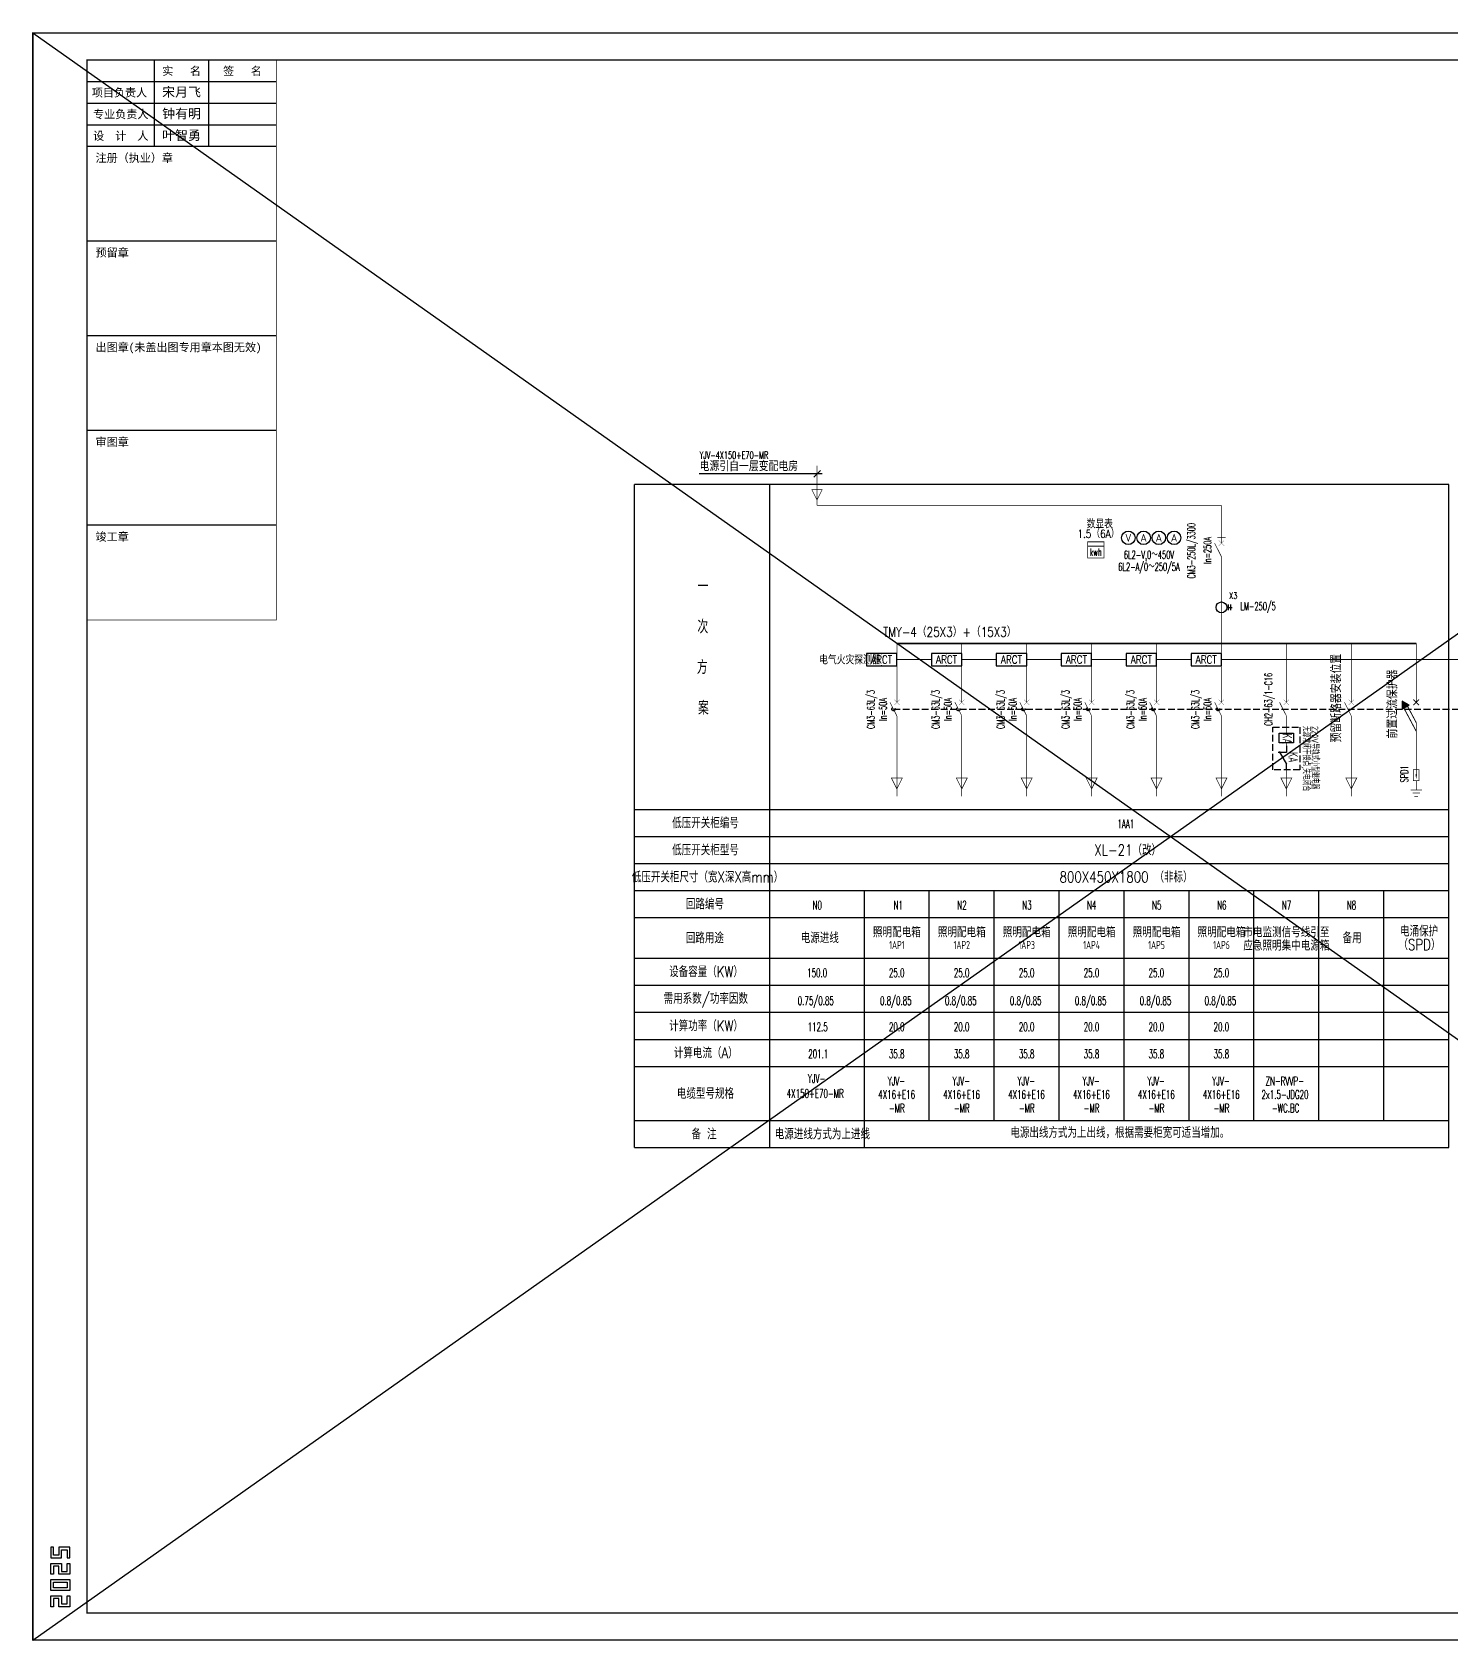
# Model space of a CAD drawing. Extents: x -1396510 to 1250330, y -1892470 to 1623980.
# Drawn here: x -891705 to -839261, y -1361575 to -1302125 of the extents above; entities that cross this region are included whole.
import ezdxf
from ezdxf.enums import TextEntityAlignment as Align

# ---------------------------------------------------------------- set-up
doc = ezdxf.new("R2010")
doc.units = 0
doc.header["$LTSCALE"] = 1000
doc.header["$MEASUREMENT"] = 0
for name, pattern in [('1#标准层核心筒$0$ADE户型核心筒-标准层$0$DASH', [0.35, 0.25, -0.1]), ('CONTINOUS', [0]), ('DASH', [0.35, 0.25, -0.1])]:
    doc.linetypes.add(name, pattern=pattern)
doc.layers.get('Defpoints').update_dxf_attribs({"color": 210})
for name, color, linetype in [('-DS 电气', 130, 'Continuous'), ('0-cxFrame', 155, 'Continuous'), ('DIM1', 3, 'Continuous'), ('PUB_TEXT', 7, 'Continuous'), ('qianming', 155, 'Continuous'), ('TEL_TEXT', 7, 'Continuous'), ('电气系统图', 7, 'Continuous')]:
    doc.layers.add(name, color=color, linetype=linetype)
doc.layers.add('0-cxText', color=131, linetype='Continuous', lineweight=25)
doc.layers.add('A-云线2', color=3, linetype='Continuous', plot=False)
doc.styles.add('_TCH_LABEL', font='COMPLEX', dxfattribs={"bigfont": 'GBCBIG'})
doc.styles.add('_TEL_DIM', font='SIMPLEX', dxfattribs={"width": 0.8, "height": 3.5, "bigfont": 'HZTXT'})
doc.styles.add('cx_biaoti', font='')
doc.styles.add('cx_tuming', font='simhei.ttf')
doc.styles.add('cx_tuqian1', font='')
doc.styles.add('GPS', font='gbenor.shx', dxfattribs={"width": 0.8, "bigfont": 'gbcbig.shx'})
doc.styles.add('ROMANS', font='romans.shx')
doc.styles.add('SYS', font='txt', dxfattribs={"width": 0.7})
doc.styles.add('TS', font='tssdeng.shx', dxfattribs={"width": 0.9, "bigfont": 'tssdchn.shx'})
doc.styles.add('图框宋体', font='', dxfattribs={"width": 0.75})
doc.styles.add('黑体', font='simhei.ttf', dxfattribs={"height": 12})
doc.styles.get('cx_biaoti').set_extended_font_data('SimSun')
doc.styles.get('cx_tuqian1').set_extended_font_data('SimSun')
doc.styles.get('图框宋体').set_extended_font_data('SimSun')

# ---------------------------------------------------------------- blocks, each defined once
blk = doc.blocks.new('zjcx_lan_xinxi(Dragon)')
for p, q in [((7000, -3200), (0, -3200)), ((7000, -6700), (0, -6700)), ((7000, -10200), (0, -10200)), ((7000, -13700), (0, -13700)), ((7000, -17200), (0, -17200))]:
    blk.add_line(p, q)
at = {"const_width": 25}
blk.add_lwpolyline([(0, -20700), (7000, -20700), (7000, 0), (0, 0)], close=True, dxfattribs=at)
for points in [[(2500, -3200), (2500, 0)], [(4500, -3200), (4500, 0)], [(0, -800), (7000, -800)], [(0, -1600), (7000, -1600)], [(0, -2400), (7000, -2400)]]:
    blk.add_lwpolyline(points)
for points in [[(7000, -3200), (7000, 0)], [(0, -3200), (7000, -3200)], [(0, -20700), (7000, -20700), (7000, -3200)], [(0, -20700), (7000, -20700)]]:
    blk.add_lwpolyline(points, dxfattribs=at)
at = {"style": '图框宋体'}
for s, p in [('实   名', (3500, -400)), ('签   名', (5750, -400)), ('项目负责人', (1204, -1200)), ('专业负责人', (1250, -2000)), ('设  计  人', (1250, -2800))]:
    blk.add_text(s, height=300, dxfattribs=at).set_placement(p, align=Align.MIDDLE)
for s, p in [('注册（执业）章', (318, -3771)), ('预留章', (318, -7271)), ('出图章(未盖出图专用章本图无效)', (318, -10771)), ('审图章', (318, -14271)), ('竣工章', (318, -17771))]:
    blk.add_text(s, height=300, dxfattribs=at).set_placement(p)
blk = doc.blocks.new('T-信息(Dragon)')
at = {"layer": '0-cxFrame'}
blk.add_blockref('zjcx_lan_xinxi(Dragon)', (0, 0), dxfattribs=at)
at = {"layer": 'qianming', "color": 3, "style": 'cx_biaoti'}
for s, p in [('宋月飞', (3497, -1185)), ('钟有明', (3497, -1985)), ('叶智勇', (3497, -2785))]:
    blk.add_text(s, height=350, dxfattribs=at).set_placement(p, align=Align.MIDDLE_CENTER)
blk = doc.blocks.new('TK22.A1 L(Dragon)')
at = {"layer": '0-cxFrame', "color": 7, "const_width": 0.5}
blk.add_lwpolyline([(0, 0), (-841, 0), (-841, 594), (0, 594)], close=True, dxfattribs=at)
at = {"layer": '0-cxFrame', "const_width": 0.5}
blk.add_lwpolyline([(-80, 10), (-821, 10), (-821, 584), (-80, 584)], close=True, dxfattribs=at)
at = {"layer": 'Defpoints', "color": 2}
for points in [[(-833.37, 34.37), (-834.37, 34.37), (-834.37, 30.37), (-830.37, 30.37), (-830.37, 33.37), (-828.37, 33.37), (-828.37, 30.37), (-827.37, 30.37), (-827.37, 34.37), (-831.37, 34.37), (-831.37, 31.37), (-833.37, 31.37), (-833.37, 34.37)], [(-833.37, 24.37), (-834.37, 24.37), (-834.37, 28.37), (-830.37, 28.37), (-830.37, 25.37), (-828.37, 25.37), (-828.37, 28.37), (-827.37, 28.37), (-827.37, 24.37), (-831.37, 24.37), (-831.37, 27.37), (-833.37, 27.37), (-833.37, 24.37)], [(-833.37, 12.37), (-834.37, 12.37), (-834.37, 16.37), (-830.37, 16.37), (-830.37, 13.37), (-828.37, 13.37), (-828.37, 16.37), (-827.37, 16.37), (-827.37, 12.37), (-831.37, 12.37), (-831.37, 15.37), (-833.37, 15.37), (-833.37, 12.37)]]:
    blk.add_lwpolyline(points, dxfattribs=at)
for points in [[(-834.37, 18.37), (-834.37, 22.37), (-827.37, 22.37), (-827.37, 18.37)], [(-833.37, 19.37), (-833.37, 21.37), (-828.37, 21.37), (-828.37, 19.37)]]:
    blk.add_lwpolyline(points, close=True, dxfattribs=at)
at = {"layer": '0-cxFrame', "xscale": 0.01, "yscale": 0.01, "zscale": 0.01}
blk.add_blockref('T-信息(Dragon)', (-821, 584), dxfattribs=at)
at = {"style": '黑体', "flags": 4}
blk.add_attdef('图幅', text='', height=3.3, dxfattribs=at).set_placement((-40, 3), align=Align.RIGHT)
at = {"layer": '0-cxText', "flags": 4}
for tag, height, style, p in [('建设单位', 3.5, 'cx_tuming', (-45, 240)), ('项目名称', 3.5, 'cx_tuming', (-45, 210)), ('子项名称', 3.5, 'cx_tuming', (-45, 180)), ('工程编号', 3.3, 'cx_tuqian1', (-35, 165)), ('图名1', 3.5, 'cx_tuming', (-45, 87)), ('图名2', 3.5, 'cx_tuming', (-45, 79)), ('图名3', 3.5, 'cx_tuming', (-45, 71)), ('出图日期', 3.3, 'cx_tuqian1', (-39, 60)), ('专业', 3.3, 'cx_tuqian1', (-55, 52)), ('图号', 3.3, 'cx_tuqian1', (-55, 44)), ('版次', 3.3, 'cx_tuqian1', (-20, 44))]:
    blk.add_attdef(tag, text='', height=height, dxfattribs=dict(at, style=style)).set_placement(p, align=Align.MIDDLE)
at = {"layer": 'Defpoints', "color": 6, "flags": 4}
for tag, height, style, p in [('tufu', 3.3, '黑体', (-12, 12)), ('dwfname', 4, 'cx_tuqian1', (-80, 3))]:
    blk.add_attdef(tag, text='', height=height, dxfattribs=dict(at, style=style)).set_placement(p, align=Align.RIGHT)
blk = doc.blocks.new('1107AA')
at = {"color": 3, "linetype": 'CONTINOUS'}
for points, const_width in [([(0, 0), (0, -3.75)], 0.3), ([(0, -10), (-3.16, -3.75)], 0.3), ([(1.25, -2.5), (-1.25, -5)], 0.1), ([(-1.25, -2.5), (1.25, -5)], 0.1), ([(0, -12.5), (0, -10)], 0.3)]:
    blk.add_lwpolyline(points, dxfattribs=dict(at, const_width=const_width))
at = {"color": 1, "linetype": 'CONTINOUS', "style": 'ROMANS', "width": 0.7, "flags": 8}
blk.add_attdef('QF10', (3.75, -7.5), '', height=2.5, dxfattribs=at)
blk = doc.blocks.new('S-370')
at = {"color": 3, "linetype": 'Continuous'}
blk.add_line((2.5, -6.25), (5, -6.25), dxfattribs=at)
at = {"color": 3, "linetype": 'Continuous', "const_width": 0.3}
blk.add_lwpolyline([(0, 0), (0, -12.5)], dxfattribs=at)
at = {"color": 3, "linetype": 'Continuous'}
blk.add_circle((0, -6.25), 2.5, dxfattribs=at)
at = {"layer": 'DIM1', "color": 4, "linetype": 'Continuous', "style": 'SYS', "width": 0.7, "flags": 1}
for tag in ['XYVALUE', 'VALUE']:
    blk.add_attdef(tag, text='', height=0.02, dxfattribs=at).set_placement((1.25, 3), align=Align.MIDDLE)
blk = doc.blocks.new('$equip$00001169')
blk.add_circle((0, 0), 0.5)
at = {"style": '_TCH_LABEL', "flags": 8}
blk.add_attdef('$TEXT$', text='', height=0.36, dxfattribs=at).set_placement((0, 0), align=Align.MIDDLE_CENTER)
at = {"style": '_TCH_LABEL', "flags": 9}
blk.add_attdef('A', (0, 0), '', height=0.00002, dxfattribs=at)
blk = doc.blocks.new('0208D')
at = {"color": 3, "linetype": 'Continuous', "const_width": 0.3}
blk.add_lwpolyline([(0, -7.5), (0, 0)], dxfattribs=at)
blk.add_lwpolyline([(0, -7.5), (2.5, -2.5), (-2.5, -2.5)], close=True, dxfattribs=at)
blk = doc.blocks.new('A$C5A8929A8')
at = {"layer": '电气系统图', "color": 3, "const_width": 35}
for points in [[(0, 300), (650, 300)], [(1000, 450), (1000, 150), (400, 150), (400, 450), (1000, 450)], [(1000, 300), (1500, 300)], [(1500, 0), (1500, 600)], [(1664, 100), (1664, 500)], [(1828, 200), (1828, 400)]]:
    blk.add_lwpolyline(points, dxfattribs=at)
at = {"layer": '电气系统图', "color": 3}
for points in [[(650, 344), (650, 256), (913, 300), (650, 256)], [(650, 256), (913, 300), (650, 344), (650, 256)]]:
    blk.add_solid(points, dxfattribs=at)
blk = doc.blocks.new('A$C04AF44BA')
at = {"layer": '电气系统图'}
h = blk.add_hatch(color=256, dxfattribs=at)
h.dxf.hatch_style = 1
h.paths.add_polyline_path([(-44, -518), (256, -518), (106, -258)])
at = {"layer": '电气系统图', "const_width": 35}
for points in [[(-106, -106), (106, 106)], [(-106, 106), (106, -106)], [(750, 0), (144, -323)], [(1069, 0), (219, -453)]]:
    blk.add_lwpolyline(points, dxfattribs=at)
at = {"layer": '电气系统图'}
blk.add_lwpolyline([(-44, -518), (256, -518), (106, -258)], close=True, dxfattribs=at)
blk = doc.blocks.new('A$C5D577B06')
at = {"layer": '电气系统图', "color": 3}
for p, q in [((1125, 450), (0, 450)), ((0, 450), (0, 0)), ((0, 0), (1125, 0)), ((1125, 0), (1125, 450))]:
    blk.add_line(p, q, dxfattribs=at)
for p in [(0, 225), (562, 450), (562, 0), (1125, 225)]:
    blk.add_point(p, dxfattribs=at)
at = {"layer": '电气系统图', "color": 3, "style": '_TEL_DIM'}
blk.add_attdef('RCD', text='', height=300, dxfattribs=at).set_placement((562, 225), align=Align.MIDDLE_CENTER)
at = {"layer": '电气系统图', "color": 3, "style": '_TEL_DIM', "flags": 1}
blk.add_attdef('A', text='', height=0.015, dxfattribs=at).set_placement((562, 0), align=Align.MIDDLE_CENTER)
blk = doc.blocks.new('A$C332171F1')
at = {"layer": '电气系统图', "color": 3, "const_width": 35}
blk.add_lwpolyline([(17, 767), (767, 767), (767, 17), (17, 17)], close=True, dxfattribs=at)
blk.add_lwpolyline([(17, 567), (767, 567)], dxfattribs=at)
at = {"layer": '电气系统图', "color": 3, "style": '_TEL_DIM', "width": 0.6}
blk.add_text('kwh', height=350, dxfattribs=at).set_placement((392, 117), align=Align.CENTER)
blk = doc.blocks.new('20220821.11300300')
at = {"layer": '-DS 电气', "color": 0, "linetype": '1#标准层核心筒$0$ADE户型核心筒-标准层$0$DASH'}
for p, q in [((0, 1000), (1584, 1000)), ((0, 0), (0, 1000)), ((1584, 1000), (1584, 0)), ((1584, 0), (0, 0))]:
    blk.add_line(p, q, dxfattribs=at)
at = {"layer": '-DS 电气', "color": 0}
for p, q in [((227, 236), (227, 764)), ((227, 764), (582, 764)), ((582, 764), (582, 236)), ((582, 236), (227, 236)), ((698, 500), (940, 500)), ((903, 230), (1370, 500)), ((1542, 500), (1370, 500))]:
    blk.add_line(p, q, dxfattribs=at)
at = {"layer": '-DS 电气', "color": 0, "linetype": 'DASH', "ltscale": 2.5}
blk.add_line((940, 500), (940, 201), dxfattribs=at)
at = {"layer": '-DS 电气', "color": 0, "style": 'GPS', "width": 0.7}
blk.add_text('KA', height=350, dxfattribs=at).set_placement((235, 357))
blk.add_text('KA', height=350, dxfattribs=at).set_placement((1117, 575), align=Align.CENTER)

msp = doc.modelspace()

# ---------------------------------------------------------------- linework, layer by layer
at = {"layer": 'A-云线2'}
for p, q in [((-891680, -1302150), (-807580, -1361550)), ((-891680, -1361550), (-807580, -1302150))]:
    msp.add_line(p, q, dxfattribs=at)
at = {"layer": '电气系统图', "color": 3}
for p, q in [((-862503.6, -1318446.1), (-867049.7, -1318446.1)), ((-862566.3, -1318322.3), (-862813.8, -1318569.8)), ((-839340, -1318846.1), (-869440.1, -1318846.1)), ((-869440, -1343346.1), (-869440.1, -1318846.1)), ((-864440, -1343346.1), (-864440.1, -1318846.1)), ((-839339.9, -1343346.2), (-839340, -1318846.2)), ((-847476.3, -1323491.4), (-847476.3, -1323272.6)), ((-847396.3, -1323491.4), (-847396.3, -1323272.6)), ((-869440.1, -1330846.1), (-839339.9, -1330846.1)), ((-869440.1, -1331846.1), (-839339.9, -1331846.1)), ((-869440.1, -1332846.1), (-839339.9, -1332846.1)), ((-869440.1, -1333846.1), (-839339.9, -1333846.1)), ((-860940, -1343346.1), (-860940, -1333846.1)), ((-858540, -1342346.1), (-858540, -1333846.1)), ((-856140, -1342346.1), (-856140, -1333846.1)), ((-853740, -1342346.1), (-853740.1, -1333846.1)), ((-851340, -1342346.1), (-851340, -1333846.1)), ((-848940, -1342346.1), (-848940, -1333846.1)), ((-846540, -1342346.1), (-846540.1, -1333846.1)), ((-844140, -1342346), (-844140.1, -1333846)), ((-841740, -1342346.1), (-841740.1, -1333846.1)), ((-869440.1, -1334846.1), (-839339.9, -1334846.1)), ((-869440.1, -1336346.1), (-839339.9, -1336346.1)), ((-869440.1, -1337346.1), (-839339.9, -1337346.1)), ((-869440.1, -1338346.1), (-839339.9, -1338346.1)), ((-869440.1, -1339346.1), (-839339.9, -1339346.1)), ((-869440.1, -1340346.1), (-839339.9, -1340346.1)), ((-869440.1, -1342346.1), (-839339.9, -1342346.1)), ((-869440.1, -1343346.1), (-839339.9, -1343346.1))]:
    msp.add_line(p, q, dxfattribs=at)
at = {"layer": '电气系统图', "linetype": 'DASH'}
msp.add_line((-859866.4, -1327141.5), (-836082.8, -1327141.6), dxfattribs=at)
at = {"layer": '电气系统图', "color": 3}
for points, const_width in [([(-862690, -1319611.3), (-862690, -1318146.1)], 24), ([(-847740.1, -1319611.3), (-862690, -1319611.3)], 24), ([(-847740.1, -1319611.2), (-847740.1, -1321011.2)], 24), ([(-847890.1, -1320811.2), (-847590.1, -1320811.2)], 24), ([(-847740.1, -1324716.1), (-847740.1, -1321511.2)], 24), ([(-847740.1, -1323924.2), (-847740.1, -1323033.1)], 24), ([(-859740, -1324716.1), (-840539.9, -1324716.1)], 70), ([(-859740, -1326591.5), (-859740, -1324716.1)], 24), ([(-857340.1, -1326591.5), (-857340.1, -1324716.1)], 24), ([(-854940.1, -1326591.5), (-854940.1, -1324716.1)], 24), ([(-852540.1, -1326591.5), (-852540.1, -1324716.1)], 24), ([(-850140, -1326591.5), (-850140, -1324716.1)], 24), ([(-847740.1, -1326591.5), (-847740.1, -1324716.1)], 24), ([(-845340.1, -1326591.5), (-845340.1, -1324716.1)], 24), ([(-842940, -1326591.5), (-842940, -1324716.1)], 24), ([(-840539.9, -1326891.6), (-840539.9, -1324716.2)], 24), ([(-847740.1, -1326591.5), (-847740.1, -1326376)], 24), ([(-859740, -1327591.5), (-859740, -1330360)], 24), ([(-857340, -1327591.5), (-857340, -1330360)], 24), ([(-854940, -1327591.5), (-854940, -1330360)], 24), ([(-852540.1, -1327591.5), (-852540.1, -1330360)], 24), ([(-850140, -1327591.5), (-850140, -1330360)], 24), ([(-847740.1, -1327591.5), (-847740.1, -1330360)], 24), ([(-845340, -1327591.5), (-845340, -1328033.1)], 24), ([(-842940, -1327591.5), (-842940, -1330360)], 24), ([(-840539.9, -1329098.7), (-840539.9, -1327641.6)], 24), ([(-845340, -1328388.1), (-845340, -1328745.9)], 24), ([(-845340, -1329176.6), (-845340, -1330360)], 24)]:
    msp.add_lwpolyline(points, dxfattribs=dict(at, const_width=const_width))
at = {"layer": '电气系统图', "const_width": 35}
for points in [[(-859740, -1325311.7), (-858465.1, -1325311.7)], [(-857340.1, -1325311.7), (-856065.1, -1325311.7)], [(-854940.1, -1325311.7), (-853665.1, -1325311.7)], [(-852540.1, -1325311.8), (-851265.1, -1325311.8)], [(-850140.1, -1325311.8), (-848865.1, -1325311.8)], [(-847740.1, -1325311.8), (-837822.7, -1325311.8)]]:
    msp.add_lwpolyline(points, dxfattribs=at)
at = {"layer": '电气系统图', "linetype": 'DASH'}
for centre in [(-859866.4, -1327141.5), (-857466.4, -1327141.5), (-855066.4, -1327141.5), (-852666.4, -1327141.5), (-850266.4, -1327141.5), (-847866.4, -1327141.5)]:
    msp.add_circle(centre, 60.3, dxfattribs=at)

# ---------------------------------------------------------------- block references
at = {"layer": '-DS 电气', "color": 3, "rotation": 270}
msp.add_blockref('20220821.11300300', (-845840.2, -1327806.2), dxfattribs=at)
at = {"layer": '0-cxFrame', "xscale": 100, "yscale": 100, "zscale": 100}
msp.add_blockref('TK22.A1 L(Dragon)', (-807580, -1361550), dxfattribs=at)
at = {"layer": '电气系统图', "color": 3}
for name, p, xscale, yscale, zscale in [('0208D', (-862690, -1318846.1), -75.58271998167038, 75.58272000029683, 75.58272000000001), ('A$C332171F1', (-852697.4, -1321575.2), 0.7999999970197678, 0.7999999970197678, 0.7999999970197678), ('1107AA', (-847740.1, -1320711.2), 80, 80, 80), ('S-370', (-847740.1, -1322882), 80, 80, 80), ('1107AA', (-859740, -1326591.5), 80, 80, 80), ('1107AA', (-857340, -1326591.5), 80, 80, 80), ('1107AA', (-854940, -1326591.5), 80, 80, 80), ('1107AA', (-852540.1, -1326591.5), 80, 80, 80), ('1107AA', (-850140, -1326591.5), 80, 80, 80), ('1107AA', (-847740.1, -1326591.5), 80, 80, 80), ('1107AA', (-847740.1, -1326591.5), 80, 80, 80), ('1107AA', (-845340.1, -1326591.5), 80, 80, 80), ('1107AA', (-842940, -1326591.5), 80, 80, 80), ('0208D', (-859740, -1329491.5), 80, 80, 80), ('0208D', (-857340, -1329491.5), 80, 80, 80), ('0208D', (-854940, -1329491.5), 80, 80, 80), ('0208D', (-852540.1, -1329491.5), 80, 80, 80), ('0208D', (-850140, -1329491.5), 80, 80, 80), ('0208D', (-847740.1, -1329491.5), 80, 80, 80), ('0208D', (-845340, -1329491.5), 80, 80, 80), ('0208D', (-842940, -1329491.5), 80, 80, 80)]:
    msp.add_blockref(name, p, dxfattribs=dict(at, xscale=xscale, yscale=yscale, zscale=zscale))
ref = msp.add_blockref('$equip$00001169', (-851183.4, -1320811.2), dxfattribs=dict(at, xscale=500, yscale=500, zscale=500))
ref.add_attrib('$TEXT$', 'V', dxfattribs={"color": 0, "height": 280, "style": 'TS', "flags": 8}).set_placement((-851183.4, -1320811.2), align=Align.MIDDLE_CENTER)
ref = msp.add_blockref('$equip$00001169', (-850619.4, -1320811.2), dxfattribs=dict(at, xscale=500, yscale=500, zscale=500))
ref.add_attrib('$TEXT$', 'A', dxfattribs={"color": 0, "height": 280, "style": 'TS', "flags": 8}).set_placement((-850619.4, -1320811.2), align=Align.MIDDLE_CENTER)
ref = msp.add_blockref('$equip$00001169', (-850055.4, -1320811.2), dxfattribs=dict(at, xscale=500, yscale=500, zscale=500))
ref.add_attrib('$TEXT$', 'A', dxfattribs={"color": 0, "height": 280, "style": 'TS', "flags": 8}).set_placement((-850055.4, -1320811.2), align=Align.MIDDLE_CENTER)
ref = msp.add_blockref('$equip$00001169', (-849491.4, -1320811.2), dxfattribs=dict(at, xscale=500, yscale=500, zscale=500))
ref.add_attrib('$TEXT$', 'A', dxfattribs={"color": 0, "height": 280, "style": 'TS', "flags": 8}).set_placement((-849491.4, -1320811.2), align=Align.MIDDLE_CENTER)
at = {"layer": '电气系统图'}
ref = msp.add_blockref('A$C5D577B06', (-860865, -1325536.7), dxfattribs=at)
ref.add_attrib('RCD', 'ARCT', dxfattribs={"color": 3, "height": 300, "style": '_TEL_DIM', "width": 0.8}).set_placement((-860302.5, -1325311.7), align=Align.MIDDLE_CENTER)
ref = msp.add_blockref('A$C5D577B06', (-858465, -1325536.7), dxfattribs=at)
ref.add_attrib('RCD', 'ARCT', dxfattribs={"color": 3, "height": 300, "style": '_TEL_DIM', "width": 0.8}).set_placement((-857902.6, -1325311.7), align=Align.MIDDLE_CENTER)
ref = msp.add_blockref('A$C5D577B06', (-856065, -1325536.7), dxfattribs=at)
ref.add_attrib('RCD', 'ARCT', dxfattribs={"color": 3, "height": 300, "style": '_TEL_DIM', "width": 0.8}).set_placement((-855502.6, -1325311.7), align=Align.MIDDLE_CENTER)
ref = msp.add_blockref('A$C5D577B06', (-853665.1, -1325536.7), dxfattribs=at)
ref.add_attrib('RCD', 'ARCT', dxfattribs={"color": 3, "height": 300, "style": '_TEL_DIM', "width": 0.8}).set_placement((-853102.6, -1325311.7), align=Align.MIDDLE_CENTER)
ref = msp.add_blockref('A$C5D577B06', (-851265.1, -1325536.8), dxfattribs=at)
ref.add_attrib('RCD', 'ARCT', dxfattribs={"color": 3, "height": 300, "style": '_TEL_DIM', "width": 0.8}).set_placement((-850702.6, -1325311.8), align=Align.MIDDLE_CENTER)
ref = msp.add_blockref('A$C5D577B06', (-848865.1, -1325536.7), dxfattribs=at)
ref.add_attrib('RCD', 'ARCT', dxfattribs={"color": 3, "height": 300, "style": '_TEL_DIM', "width": 0.8}).set_placement((-848302.6, -1325311.7), align=Align.MIDDLE_CENTER)
at = {"layer": '电气系统图', "rotation": 270}
msp.add_blockref('A$C04AF44BA', (-840539.9, -1326891.6), dxfattribs=at)
at = {"layer": '电气系统图', "xscale": 0.6899999999441206, "yscale": 0.6899999999441206, "zscale": 0.6899999999441206, "rotation": 270}
msp.add_blockref('A$C5A8929A8', (-840746.9, -1329098.7), dxfattribs=at)

# ---------------------------------------------------------------- texts
at = {"layer": 'PUB_TEXT', "color": 3, "style": 'TS'}
for s, height, width, p in [('照明配电箱', 340, 0.8, (-859740, -1335571.4)), ('照明配电箱', 340, 0.8, (-857340, -1335571.4)), ('照明配电箱', 340, 0.8, (-854940, -1335571.4)), ('照明配电箱', 340, 0.8, (-852540, -1335571.4)), ('照明配电箱', 340, 0.8, (-850140, -1335571.4)), ('照明配电箱', 340, 0.8, (-847740, -1335571.4)), ('市电监测信号线引至', 340, 0.8, (-845340.1, -1335571.4)), ('1AP1', 300, 0.6, (-859740, -1336011.4)), ('1AP2', 300, 0.6, (-857340, -1336011.4)), ('1AP3', 300, 0.6, (-854940, -1336011.4)), ('1AP4', 300, 0.6, (-852540, -1336011.4)), ('1AP5', 300, 0.6, (-850140, -1336011.4)), ('1AP6', 300, 0.6, (-847740, -1336011.3)), ('应急照明集中电源箱', 340, 0.8, (-845340.1, -1336063.4))]:
    msp.add_text(s, height=height, dxfattribs=dict(at, width=width)).set_placement(p, align=Align.CENTER)
at = {"layer": 'TEL_TEXT', "color": 3, "linetype": 'ByBlock', "style": 'GPS', "width": 0.85}
for s, p in [('无源常闭干接点,失电闭合', (-844733.7, -1327765.6)), ('220V导轨式小型继电器', (-844407.9, -1327767.4))]:
    msp.add_text(s, height=250, rotation=270, dxfattribs=at).set_placement(p)
at = {"layer": '电气系统图', "color": 3, "style": '_TEL_DIM'}
for s, height, width, p in [('YJV-4X150+E70-MR', 280, 0.6, (-867030.4, -1317896.1)), ('电源引自一层变配电房', 350, 0.8, (-867030.4, -1318346.1)), ('数显表', 300, 0.8, (-852724.5, -1320461.2)), ('1.5（6A）', 300, 0.8, (-853063, -1320811.2)), ('一', 500, 0.8, (-867108.5, -1322846.1)), ('X3', 240, 0.6, (-847456.6, -1323069.8)), ('次', 500, 0.8, (-867111.7, -1324346.1)), ('TMY-4（25X3）+（15X3）', 350, 0.8, (-860249.4, -1324467.8)), ('方', 500, 0.8, (-867133.7, -1325846.1)), ('案', 500, 0.8, (-867091.2, -1327346.1)), ('低压开关柜编号', 400, 0.8, (-868044.9, -1331546.1)), ('1AA1', 320, 0.6, (-851588.8, -1331546.1)), ('低压开关柜型号', 400, 0.8, (-868044.9, -1332546.1)), ('XL-21（改）', 400, 0.8, (-852441.5, -1332546.1)), ('低压开关柜尺寸（宽X深X高mm）', 400, 0.8, (-869537.5, -1333546.1)), ('800X450X1800 （非标）', 400, 0.8, (-853726, -1333546.1)), ('回路编号', 400, 0.8, (-867539.7, -1334546.1)), ('N0', 320, 0.6, (-862854.6, -1334546.1)), ('N1', 320, 0.6, (-859863.4, -1334546.1)), ('N2', 320, 0.6, (-857504.6, -1334546.1)), ('N3', 320, 0.6, (-855104.6, -1334546)), ('N4', 320, 0.6, (-852709.1, -1334546.1)), ('N5', 320, 0.6, (-850304.6, -1334546.1)), ('N6', 320, 0.6, (-847900, -1334546)), ('N7', 320, 0.6, (-845504.6, -1334546)), ('N8', 320, 0.6, (-843104.6, -1334546)), ('电涌保护', 400, 0.8, (-841138.3, -1335546.2)), ('回路用途', 400, 0.8, (-867543.5, -1335796.1)), ('电源进线', 400, 0.8, (-863292.2, -1335792.9)), ('备用', 400, 0.8, (-843262.6, -1335796.1)), ('（SPD）', 400, 0.8, (-841197.5, -1336046.2)), ('设备容量（KW）', 400, 0.8, (-868158.5, -1337046.1)), ('150.0', 320, 0.6, (-863055.7, -1337046.1)), ('25.0', 320, 0.6, (-860032.6, -1337046)), ('25.0', 320, 0.6, (-857632.6, -1337046)), ('25.0', 320, 0.6, (-855232.6, -1337046)), ('25.0', 320, 0.6, (-852832.6, -1337046)), ('25.0', 320, 0.6, (-850432.6, -1337046)), ('25.0', 320, 0.6, (-848032.6, -1337046)), ('需用系数/功率因数', 400, 0.8, (-868361.2, -1338036.5)), ('0.75/0.85', 320, 0.6, (-863403.2, -1338078.4)), ('0.8/0.85', 320, 0.6, (-860361.7, -1338078.4)), ('0.8/0.85', 320, 0.6, (-857961.7, -1338078.4)), ('0.8/0.85', 320, 0.6, (-855561.7, -1338078.4)), ('0.8/0.85', 320, 0.6, (-853161.7, -1338078.4)), ('0.8/0.85', 320, 0.6, (-850761.7, -1338078.4)), ('0.8/0.85', 320, 0.6, (-848361.7, -1338078.4)), ('计算功率（KW）', 400, 0.8, (-868158.5, -1339046.1)), ('112.5', 320, 0.6, (-863037.4, -1339046.1)), ('20.0', 320, 0.6, (-860032.6, -1339046)), ('20.0', 320, 0.6, (-857632.6, -1339046)), ('20.0', 320, 0.6, (-855232.6, -1339046)), ('20.0', 320, 0.6, (-852832.6, -1339046)), ('20.0', 320, 0.6, (-850432.6, -1339046)), ('20.0', 320, 0.6, (-848032.6, -1339046)), ('计算电流（A）', 400, 0.8, (-867983.2, -1340046.1)), ('201.1', 320, 0.6, (-863014.6, -1340046.1)), ('35.8', 320, 0.6, (-860032.6, -1340046)), ('35.8', 320, 0.6, (-857632.6, -1340046)), ('35.8', 320, 0.6, (-855232.6, -1340046)), ('35.8', 320, 0.6, (-852832.6, -1340046)), ('35.8', 320, 0.6, (-850432.6, -1340046)), ('35.8', 320, 0.6, (-848032.6, -1340046)), ('电缆型号规格', 400, 0.8, (-867871.1, -1341546.1)), ('4X150+E70-MR', 320, 0.6, (-863810, -1341507.6)), ('YJV-', 320, 0.6, (-863028.3, -1340952)), ('YJV-', 320, 0.6, (-860078.3, -1341046)), ('YJV-', 320, 0.6, (-857678.3, -1341046)), ('YJV-', 320, 0.6, (-855278.3, -1341046)), ('YJV-', 320, 0.6, (-852878.3, -1341046)), ('YJV-', 320, 0.6, (-850478.3, -1341046)), ('YJV-', 320, 0.6, (-848078.3, -1341046)), ('ZN-RVVP-', 320, 0.6, (-846108, -1341046)), ('4X16+E16', 320, 0.6, (-860425.7, -1341546)), ('-MR', 320, 0.6, (-860032.6, -1342046)), ('4X16+E16', 320, 0.6, (-858025.7, -1341546)), ('-MR', 320, 0.6, (-857632.6, -1342046)), ('4X16+E16', 320, 0.6, (-855625.7, -1341546)), ('-MR', 320, 0.6, (-855232.6, -1342046)), ('4X16+E16', 320, 0.6, (-853225.7, -1341546)), ('-MR', 320, 0.6, (-852832.6, -1342046)), ('4X16+E16', 320, 0.6, (-850825.8, -1341546)), ('-MR', 320, 0.6, (-850432.6, -1342046)), ('4X16+E16', 320, 0.6, (-848425.8, -1341546)), ('-MR', 320, 0.6, (-848032.6, -1342046)), ('2x1.5-JDG20', 320, 0.6, (-846258.9, -1341546)), ('-WC.BC', 320, 0.6, (-845874.9, -1342046)), ('备 注', 400, 0.8, (-867329.3, -1343046.1)), ('电源进线方式为上进线', 400, 0.8, (-864252.2, -1343042.9)), ('电源出线方式为上出线，根据需要柜宽可适当增加。', 400, 0.8, (-855545, -1342989.4))]:
    msp.add_text(s, height=height, dxfattribs=dict(at, width=width)).set_placement(p)
for s, height, width, p in [('CM3-250L/3300', 280, 0.6, (-848713.1, -1322317.2)), ('In=250A', 280, 0.6, (-848116.4, -1321777.2)), ('CH2-63/1-C16', 280, 0.6, (-845863.1, -1327763)), ('预留断路器安装位置', 350, 0.8, (-843316.4, -1328374.6)), ('前置过流保护器', 350, 0.8, (-841239.9, -1328227.9)), ('CM3-63L/3', 280, 0.6, (-860563.1, -1327877.5)), ('In=50A', 280, 0.6, (-860116.4, -1327577.5)), ('CM3-63L/3', 280, 0.6, (-858163.1, -1327877.5)), ('In=50A', 280, 0.6, (-857716.4, -1327577.5)), ('CM3-63L/3', 280, 0.6, (-855763.1, -1327877.5)), ('In=50A', 280, 0.6, (-855316.4, -1327577.5)), ('CM3-63L/3', 280, 0.6, (-853363.1, -1327877.5)), ('In=50A', 280, 0.6, (-852916.4, -1327577.5)), ('CM3-63L/3', 280, 0.6, (-850963, -1327877.5)), ('In=50A', 280, 0.6, (-850516.4, -1327577.5)), ('CM3-63L/3', 280, 0.6, (-848563.1, -1327877.5)), ('In=50A', 280, 0.6, (-848116.4, -1327577.5)), ('SPD1', 280, 0.6, (-840843.4, -1329849.7))]:
    msp.add_text(s, height=height, rotation=90, dxfattribs=dict(at, width=width)).set_placement(p)
at = {"layer": '电气系统图', "style": '_TEL_DIM', "width": 0.6}
for s, p in [('6L2-V,0～450V', (-850418.8, -1321588.8)), ('6L2-A/0～250/5A', (-850418.8, -1322031.8))]:
    msp.add_text(s, height=300, dxfattribs=at).set_placement(p, align=Align.CENTER)
at = {"layer": '电气系统图', "style": '_TEL_DIM'}
for s, width, p in [('LM-250/5', 0.6, (-847036.6, -1323490.2)), ('电气火灾探测器', 0.8, (-862610.5, -1325484))]:
    msp.add_text(s, height=300, dxfattribs=dict(at, width=width)).set_placement(p)

doc.saveas('drawing.dxf')
